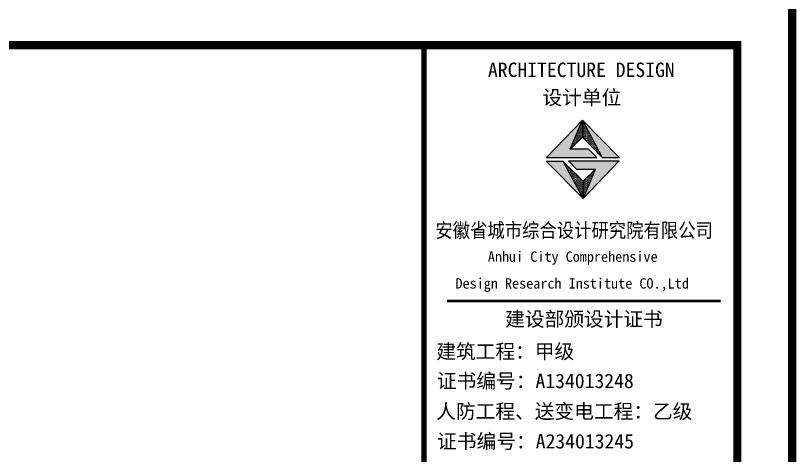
# Model space of a CAD drawing. Extents: x 4150464 to 4450492, y 75142 to 874437.
# Drawn here: x 4318255 to 4332463, y 189078 to 197079 of the extents above; entities that cross this region are included whole.
import ezdxf

# ---------------------------------------------------------------- set-up
doc = ezdxf.new("R2010")
doc.units = 0
doc.header["$LTSCALE"] = 1000
doc.header["$MEASUREMENT"] = 0
for name, color, linetype in [('A_DE_DETAIL_3', 144, 'Continuous'), ('PUB_TEXT', 7, 'Continuous'), ('PUB_TITLE', 4, 'Continuous'), ('图框', 7, 'Continuous')]:
    doc.layers.add(name, color=color, linetype=linetype)
doc.styles.add('黑体', font='simhei.ttf')

msp = doc.modelspace()

# ---------------------------------------------------------------- hatches: boundary and pattern name
for points in [[(4328344, 194648), (4328572, 195176), (4327915, 194501), (4328829, 194501), (4328678, 194648)], [(4328930, 194498), (4329240, 194498), (4328572, 195176)]]:
    msp.add_hatch(color=1).paths.add_polyline_path(points)
at = {"layer": 'A_DE_DETAIL_3'}
for points in [[(4328211, 194433), (4327908, 194433), (4328581, 193750)], [(4328316, 194435), (4328465, 194279), (4328803, 194279), (4328581, 193750), (4329240, 194435)]]:
    msp.add_hatch(color=1, dxfattribs=at).paths.add_polyline_path(points)
at = {"layer": 'PUB_TEXT'}
h = msp.add_hatch(dxfattribs=at)
h.set_pattern_fill('DOTS', color=256, scale=300, style=0)
h.set_pattern_definition([(0, (2049209.004, 1056225.648), (9.375, 18.75), [0, -18.75])])
h.paths.add_polyline_path([(4328581, 193750), (4328581, 194065), (4328211, 194433)])
h.paths.add_polyline_path([(4328803, 194279), (4328581, 194065), (4328581, 193750)])
h.paths.add_polyline_path([(4328572, 195176), (4328572, 194865), (4328930, 194498)])
h.paths.add_polyline_path([(4328572, 194865), (4328572, 195176), (4328344, 194648)])

# ---------------------------------------------------------------- linework, layer by layer
for p, q in [((4328344, 194648), (4328572, 195176)), ((4328572, 195176), (4328930, 194498)), ((4328581, 193750), (4327908, 194433)), ((4327908, 194433), (4328211, 194433)), ((4327908, 194433), (4328211, 194433)), ((4328581, 194065), (4328211, 194433)), ((4328316, 194435), (4329240, 194435)), ((4328465, 194279), (4328316, 194435)), ((4329240, 194435), (4328581, 193750)), ((4328803, 194279), (4328465, 194279)), ((4328581, 194065), (4328803, 194279)), ((4328803, 194279), (4328581, 193750)), ((4328581, 193750), (4328581, 194065)), ((4328581, 193750), (4328581, 194065))]:
    msp.add_line(p, q)
for points in [[(4328678, 194648), (4328344, 194648), (4328572, 194865), (4328930, 194498), (4329240, 194498), (4328572, 195176), (4327915, 194501), (4328829, 194501), (4328678, 194648)], [(4328572, 195176), (4328572, 194865)]]:
    msp.add_lwpolyline(points)
at = {"layer": 'A_DE_DETAIL_3', "color": 1}
for p, q in [((4328581, 193750), (4327908, 194433)), ((4328211, 194433), (4328581, 193750))]:
    msp.add_line(p, q, dxfattribs=at)
at = {"layer": 'PUB_TITLE', "const_width": 150}
for points in [[(4248288, 138142), (4332388, 138142), (4332388, 197542), (4248288, 197542)], [(4250788, 139142), (4331388, 139142), (4331388, 196542), (4250788, 196542)]]:
    msp.add_lwpolyline(points, close=True, dxfattribs=at)
at = {"layer": '图框', "color": 4}
msp.add_line((4325688, 196542), (4325688, 139142), dxfattribs=at)
for points, const_width in [([(4325688, 196542), (4325688, 139142)], 98.6), ([(4326107, 191886), (4331087, 191886)], 49.8)]:
    msp.add_lwpolyline(points, dxfattribs=dict(at, const_width=const_width))
at = {"layer": '图框', "color": 4, "const_width": 98.6}
msp.add_lwpolyline([(4325688, 196542), (4331388, 196542), (4331388, 139142), (4325688, 139142)], close=True, dxfattribs=at)

# ---------------------------------------------------------------- texts
at = {"layer": '图框', "color": 4, "style": '黑体'}
for s, height, p in [('ARCHITECTURE DESIGN', 262.94, (4326850, 195962)), ('设计单位', 262.9, (4327842, 195459)), ('Anhui City Comprehensive ', 189.24, (4326848, 192600)), (' Design Research Institute CO.,Ltd', 189.24, (4326130, 192113)), ('建设部颁设计证书', 262.9, (4327163, 191427)), (' 建筑工程：甲级', 262.9, (4325731, 190838)), ('证书编号：A134013248', 262.94, (4325922, 190302)), ('人防工程、送变电工程：乙级', 262.94, (4325908, 189748)), ('证书编号：A234013245', 262.94, (4325926, 189204))]:
    msp.add_text(s, height=height, dxfattribs=at).set_placement(p)
at = {"layer": '图框', "color": 4, "style": '黑体', "width": 0.88}
msp.add_text('安徽省城市综合设计研究院有限公司', height=262.94, dxfattribs=at).set_placement((4325893, 193042))

doc.saveas('drawing.dxf')
